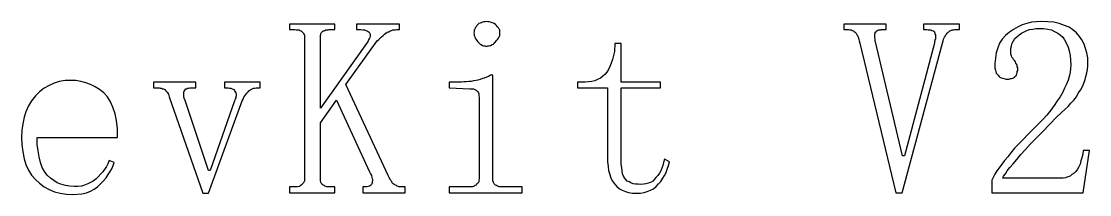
# Model space of a CAD drawing. Extents: x -171 to 209, y -140 to 140.
# Drawn here: x -99.42 to -75.95, y -95.68 to -91.87 of the extents above; entities that cross this region are included whole.
import ezdxf

# ---------------------------------------------------------------- set-up
doc = ezdxf.new("R2010")
doc.units = 0
doc.header["$MEASUREMENT"] = 0
doc.layers.get('0').update_dxf_attribs({"linetype": 'CONTINUOUS'})

msp = doc.modelspace()

# ---------------------------------------------------------------- linework, layer by layer
for points in [[(-91.92, -95.64), (-90.99, -95.64), (-90.99, -95.64), (-90.99, -95.51), (-90.99, -95.51), (-91.1, -95.51), (-91.1, -95.51), (-91.11, -95.51), (-91.11, -95.51), (-91.13, -95.51), (-91.13, -95.51), (-91.14, -95.5), (-91.14, -95.5), (-91.16, -95.49), (-91.16, -95.49), (-91.18, -95.48), (-91.18, -95.48), (-91.2, -95.47), (-91.2, -95.47), (-91.23, -95.46), (-91.23, -95.46), (-91.25, -95.44), (-91.25, -95.44), (-91.27, -95.42), (-91.27, -95.42), (-91.28, -95.39), (-91.28, -95.39), (-91.3, -95.37), (-91.3, -95.37), (-91.32, -95.34), (-91.32, -95.34), (-91.34, -95.3), (-91.34, -95.3), (-91.36, -95.26), (-91.36, -95.26), (-92.29, -93.26), (-92.29, -93.26), (-91.6, -92.3), (-91.6, -92.3), (-91.57, -92.27), (-91.57, -92.27), (-91.54, -92.24), (-91.54, -92.24), (-91.51, -92.21), (-91.51, -92.21), (-91.47, -92.18), (-91.47, -92.18), (-91.44, -92.15), (-91.44, -92.15), (-91.41, -92.13), (-91.41, -92.13), (-91.38, -92.11), (-91.38, -92.11), (-91.35, -92.1), (-91.35, -92.1), (-91.32, -92.08), (-91.32, -92.08), (-91.29, -92.07), (-91.29, -92.07), (-91.26, -92.06), (-91.26, -92.06), (-91.23, -92.06), (-91.23, -92.06), (-91.2, -92.06), (-91.2, -92.06), (-91.17, -92.05), (-91.17, -92.05), (-91.11, -92.05), (-91.11, -92.05), (-91.11, -91.93), (-91.11, -91.93), (-92.06, -91.93), (-92.06, -91.93), (-92.06, -92.05), (-92.06, -92.05), (-91.96, -92.05), (-91.96, -92.05), (-91.92, -92.06), (-91.92, -92.06), (-91.88, -92.06), (-91.88, -92.06), (-91.85, -92.07), (-91.85, -92.07), (-91.82, -92.08), (-91.82, -92.08), (-91.8, -92.09), (-91.8, -92.09), (-91.78, -92.11), (-91.78, -92.11), (-91.77, -92.12), (-91.77, -92.12), (-91.76, -92.15), (-91.76, -92.15), (-91.76, -92.18), (-91.76, -92.18), (-91.76, -92.21), (-91.76, -92.21), (-91.77, -92.24), (-91.77, -92.24), (-91.79, -92.28), (-91.79, -92.28), (-91.81, -92.32), (-91.81, -92.32), (-91.84, -92.36), (-91.84, -92.36), (-92.85, -93.78), (-92.85, -93.78), (-92.85, -92.22), (-92.85, -92.22), (-92.85, -92.2), (-92.85, -92.2), (-92.85, -92.18), (-92.85, -92.18), (-92.84, -92.16), (-92.84, -92.16), (-92.84, -92.14), (-92.84, -92.14), (-92.83, -92.12), (-92.83, -92.12), (-92.82, -92.11), (-92.82, -92.11), (-92.81, -92.1), (-92.81, -92.1), (-92.79, -92.08), (-92.79, -92.08), (-92.77, -92.08), (-92.77, -92.08), (-92.75, -92.07), (-92.75, -92.07), (-92.73, -92.06), (-92.73, -92.06), (-92.71, -92.06), (-92.71, -92.06), (-92.68, -92.06), (-92.68, -92.06), (-92.66, -92.05), (-92.66, -92.05), (-92.53, -92.05), (-92.53, -92.05), (-92.53, -91.93), (-92.53, -91.93), (-93.53, -91.93), (-93.53, -91.93), (-93.53, -92.05), (-93.53, -92.05), (-93.41, -92.05), (-93.41, -92.05), (-93.38, -92.06), (-93.38, -92.06), (-93.35, -92.06), (-93.35, -92.06), (-93.32, -92.06), (-93.32, -92.06), (-93.3, -92.07), (-93.3, -92.07), (-93.28, -92.08), (-93.28, -92.08), (-93.27, -92.08), (-93.27, -92.08), (-93.25, -92.1), (-93.25, -92.1), (-93.24, -92.11), (-93.24, -92.11), (-93.23, -92.12), (-93.23, -92.12), (-93.22, -92.14), (-93.22, -92.14), (-93.21, -92.16), (-93.21, -92.16), (-93.2, -92.18), (-93.2, -92.18), (-93.2, -92.2), (-93.2, -92.2), (-93.2, -92.22), (-93.2, -92.22), (-93.2, -95.33), (-93.2, -95.33), (-93.2, -95.36), (-93.2, -95.36), (-93.2, -95.38), (-93.2, -95.38), (-93.21, -95.4), (-93.21, -95.4), (-93.22, -95.41), (-93.22, -95.41), (-93.23, -95.43), (-93.23, -95.43), (-93.24, -95.44), (-93.24, -95.44), (-93.25, -95.46), (-93.25, -95.46), (-93.27, -95.47), (-93.27, -95.47), (-93.28, -95.48), (-93.28, -95.48), (-93.3, -95.49), (-93.3, -95.49), (-93.32, -95.5), (-93.32, -95.5), (-93.35, -95.51), (-93.35, -95.51), (-93.38, -95.51), (-93.38, -95.51), (-93.41, -95.51), (-93.41, -95.51), (-93.53, -95.51), (-93.53, -95.51), (-93.53, -95.64), (-93.53, -95.64), (-92.53, -95.64), (-92.53, -95.64), (-92.53, -95.51), (-92.53, -95.51), (-92.66, -95.51), (-92.66, -95.51), (-92.68, -95.51), (-92.68, -95.51), (-92.71, -95.51), (-92.71, -95.51), (-92.73, -95.5), (-92.73, -95.5), (-92.75, -95.49), (-92.75, -95.49), (-92.77, -95.48), (-92.77, -95.48), (-92.79, -95.47), (-92.79, -95.47), (-92.81, -95.46), (-92.81, -95.46), (-92.82, -95.44), (-92.82, -95.44), (-92.83, -95.43), (-92.83, -95.43), (-92.84, -95.41), (-92.84, -95.41), (-92.84, -95.4), (-92.84, -95.4), (-92.85, -95.38), (-92.85, -95.38), (-92.85, -95.36), (-92.85, -95.36), (-92.85, -95.33), (-92.85, -95.33), (-92.85, -94.1), (-92.85, -94.1), (-92.5, -93.6), (-92.5, -93.6), (-91.77, -95.18), (-91.77, -95.18), (-91.75, -95.22), (-91.75, -95.22), (-91.73, -95.26), (-91.73, -95.26), (-91.72, -95.3), (-91.72, -95.3), (-91.71, -95.33), (-91.71, -95.33), (-91.7, -95.36), (-91.7, -95.36), (-91.71, -95.39), (-91.71, -95.39), (-91.71, -95.42), (-91.71, -95.42), (-91.72, -95.44), (-91.72, -95.44), (-91.73, -95.46), (-91.73, -95.46), (-91.75, -95.48), (-91.75, -95.48), (-91.77, -95.49), (-91.77, -95.49), (-91.8, -95.5), (-91.8, -95.5), (-91.83, -95.51), (-91.83, -95.51), (-91.86, -95.51), (-91.86, -95.51), (-91.92, -95.51), (-91.92, -95.51), (-91.92, -95.64)], [(-89.17, -91.88), (-89.2, -91.87), (-89.2, -91.87), (-89.23, -91.88), (-89.23, -91.88), (-89.26, -91.88), (-89.26, -91.88), (-89.29, -91.89), (-89.29, -91.89), (-89.32, -91.9), (-89.32, -91.9), (-89.34, -91.91), (-89.34, -91.91), (-89.37, -91.92), (-89.37, -91.92), (-89.39, -91.94), (-89.39, -91.94), (-89.41, -91.96), (-89.41, -91.96), (-89.43, -91.99), (-89.43, -91.99), (-89.45, -92.01), (-89.45, -92.01), (-89.46, -92.04), (-89.46, -92.04), (-89.47, -92.06), (-89.47, -92.06), (-89.47, -92.09), (-89.47, -92.09), (-89.48, -92.12), (-89.48, -92.12), (-89.47, -92.15), (-89.47, -92.15), (-89.47, -92.18), (-89.47, -92.18), (-89.46, -92.21), (-89.46, -92.21), (-89.45, -92.24), (-89.45, -92.24), (-89.43, -92.27), (-89.43, -92.27), (-89.41, -92.29), (-89.41, -92.29), (-89.39, -92.32), (-89.39, -92.32), (-89.37, -92.34), (-89.37, -92.34), (-89.34, -92.37), (-89.34, -92.37), (-89.32, -92.38), (-89.32, -92.38), (-89.29, -92.4), (-89.29, -92.4), (-89.26, -92.41), (-89.26, -92.41), (-89.23, -92.41), (-89.23, -92.41), (-89.2, -92.42), (-89.2, -92.42), (-89.17, -92.41), (-89.17, -92.41), (-89.14, -92.41), (-89.14, -92.41), (-89.11, -92.4), (-89.11, -92.4), (-89.08, -92.38), (-89.08, -92.38), (-89.05, -92.37), (-89.05, -92.37), (-89.03, -92.34), (-89.03, -92.34), (-89, -92.32), (-89, -92.32), (-88.98, -92.29), (-88.98, -92.29), (-88.96, -92.27), (-88.96, -92.27), (-88.94, -92.24), (-88.94, -92.24), (-88.92, -92.21), (-88.92, -92.21), (-88.91, -92.18), (-88.91, -92.18), (-88.91, -92.15), (-88.91, -92.15), (-88.91, -92.12), (-88.91, -92.12), (-88.91, -92.09), (-88.91, -92.09), (-88.91, -92.06), (-88.91, -92.06), (-88.92, -92.04), (-88.92, -92.04), (-88.94, -92.01), (-88.94, -92.01), (-88.96, -91.99), (-88.96, -91.99), (-88.98, -91.96), (-88.98, -91.96), (-89, -91.94), (-89, -91.94), (-89.03, -91.92), (-89.03, -91.92), (-89.05, -91.91), (-89.05, -91.91), (-89.08, -91.9), (-89.08, -91.9), (-89.11, -91.89), (-89.11, -91.89), (-89.14, -91.88), (-89.14, -91.88), (-89.17, -91.88)], [(-79.6, -91.93), (-79.6, -92.05), (-79.6, -92.05), (-79.53, -92.05), (-79.53, -92.05), (-79.5, -92.06), (-79.5, -92.06), (-79.47, -92.06), (-79.47, -92.06), (-79.44, -92.06), (-79.44, -92.06), (-79.42, -92.07), (-79.42, -92.07), (-79.39, -92.08), (-79.39, -92.08), (-79.38, -92.08), (-79.38, -92.08), (-79.36, -92.1), (-79.36, -92.1), (-79.36, -92.11), (-79.36, -92.11), (-79.35, -92.13), (-79.35, -92.13), (-79.35, -92.15), (-79.35, -92.15), (-79.34, -92.16), (-79.34, -92.16), (-79.34, -92.18), (-79.34, -92.18), (-79.34, -92.2), (-79.34, -92.2), (-79.34, -92.22), (-79.34, -92.22), (-79.34, -92.23), (-79.34, -92.23), (-79.34, -92.25), (-79.34, -92.25), (-79.34, -92.26), (-79.34, -92.26), (-79.35, -92.28), (-79.35, -92.28), (-79.35, -92.3), (-79.35, -92.3), (-79.36, -92.32), (-79.36, -92.32), (-79.36, -92.35), (-79.36, -92.35), (-80.02, -94.83), (-80.02, -94.83), (-80.06, -94.83), (-80.06, -94.83), (-80.66, -92.29), (-80.66, -92.29), (-80.66, -92.26), (-80.66, -92.26), (-80.67, -92.23), (-80.67, -92.23), (-80.67, -92.2), (-80.67, -92.2), (-80.67, -92.18), (-80.67, -92.18), (-80.67, -92.15), (-80.67, -92.15), (-80.66, -92.13), (-80.66, -92.13), (-80.66, -92.11), (-80.66, -92.11), (-80.64, -92.1), (-80.64, -92.1), (-80.63, -92.08), (-80.63, -92.08), (-80.61, -92.07), (-80.61, -92.07), (-80.59, -92.06), (-80.59, -92.06), (-80.57, -92.06), (-80.57, -92.06), (-80.54, -92.06), (-80.54, -92.06), (-80.52, -92.05), (-80.52, -92.05), (-80.42, -92.05), (-80.42, -92.05), (-80.42, -91.93), (-80.42, -91.93), (-81.35, -91.93), (-81.35, -91.93), (-81.35, -92.05), (-81.35, -92.05), (-81.25, -92.05), (-81.25, -92.05), (-81.22, -92.06), (-81.22, -92.06), (-81.19, -92.06), (-81.19, -92.06), (-81.17, -92.07), (-81.17, -92.07), (-81.14, -92.08), (-81.14, -92.08), (-81.12, -92.09), (-81.12, -92.09), (-81.1, -92.11), (-81.1, -92.11), (-81.09, -92.12), (-81.09, -92.12), (-81.07, -92.15), (-81.07, -92.15), (-81.06, -92.17), (-81.06, -92.17), (-81.04, -92.2), (-81.04, -92.2), (-81.03, -92.23), (-81.03, -92.23), (-81.02, -92.27), (-81.02, -92.27), (-81.01, -92.3), (-81.01, -92.3), (-81, -92.35), (-81, -92.35), (-80.21, -95.64), (-80.21, -95.64), (-80.07, -95.64), (-80.07, -95.64), (-79.18, -92.35), (-79.18, -92.35), (-79.17, -92.3), (-79.17, -92.3), (-79.16, -92.26), (-79.16, -92.26), (-79.14, -92.22), (-79.14, -92.22), (-79.12, -92.19), (-79.12, -92.19), (-79.1, -92.16), (-79.1, -92.16), (-79.08, -92.13), (-79.08, -92.13), (-79.06, -92.11), (-79.06, -92.11), (-79.04, -92.1), (-79.04, -92.1), (-79.02, -92.08), (-79.02, -92.08), (-79, -92.07), (-79, -92.07), (-78.97, -92.06), (-78.97, -92.06), (-78.95, -92.06), (-78.95, -92.06), (-78.93, -92.06), (-78.93, -92.06), (-78.91, -92.05), (-78.91, -92.05), (-78.81, -92.05), (-78.81, -92.05), (-78.81, -91.93), (-78.81, -91.93), (-79.6, -91.93)], [(-76.37, -92.72), (-76.36, -92.83), (-76.36, -92.83), (-76.37, -92.91), (-76.37, -92.91), (-76.38, -92.99), (-76.38, -92.99), (-76.4, -93.08), (-76.4, -93.08), (-76.42, -93.16), (-76.42, -93.16), (-76.46, -93.25), (-76.46, -93.25), (-76.5, -93.34), (-76.5, -93.34), (-76.54, -93.43), (-76.54, -93.43), (-76.6, -93.53), (-76.6, -93.53), (-76.66, -93.62), (-76.66, -93.62), (-76.73, -93.72), (-76.73, -93.72), (-76.8, -93.82), (-76.8, -93.82), (-76.89, -93.93), (-76.89, -93.93), (-76.98, -94.03), (-76.98, -94.03), (-77.09, -94.14), (-77.09, -94.14), (-77.2, -94.25), (-77.2, -94.25), (-77.31, -94.36), (-77.31, -94.36), (-77.41, -94.47), (-77.41, -94.47), (-77.51, -94.57), (-77.51, -94.57), (-77.6, -94.66), (-77.6, -94.66), (-77.68, -94.76), (-77.68, -94.76), (-77.75, -94.85), (-77.75, -94.85), (-77.82, -94.93), (-77.82, -94.93), (-77.88, -95.01), (-77.88, -95.01), (-77.94, -95.09), (-77.94, -95.09), (-77.99, -95.16), (-77.99, -95.16), (-78.03, -95.23), (-78.03, -95.23), (-78.07, -95.3), (-78.07, -95.3), (-78.1, -95.36), (-78.1, -95.36), (-78.1, -95.64), (-78.1, -95.64), (-76.09, -95.64), (-76.09, -95.64), (-75.95, -94.71), (-75.95, -94.71), (-76.09, -94.71), (-76.09, -94.71), (-76.1, -94.79), (-76.1, -94.79), (-76.12, -94.87), (-76.12, -94.87), (-76.14, -94.94), (-76.14, -94.94), (-76.16, -95.01), (-76.16, -95.01), (-76.19, -95.07), (-76.19, -95.07), (-76.22, -95.12), (-76.22, -95.12), (-76.25, -95.17), (-76.25, -95.17), (-76.29, -95.21), (-76.29, -95.21), (-76.34, -95.24), (-76.34, -95.24), (-76.38, -95.27), (-76.38, -95.27), (-76.43, -95.29), (-76.43, -95.29), (-76.48, -95.31), (-76.48, -95.31), (-76.53, -95.32), (-76.53, -95.32), (-76.59, -95.32), (-76.59, -95.32), (-77.86, -95.32), (-77.86, -95.32), (-77.84, -95.27), (-77.84, -95.27), (-77.8, -95.22), (-77.8, -95.22), (-77.76, -95.16), (-77.76, -95.16), (-77.7, -95.08), (-77.7, -95.08), (-77.63, -95), (-77.63, -95), (-77.55, -94.91), (-77.55, -94.91), (-77.46, -94.8), (-77.46, -94.8), (-77.36, -94.69), (-77.36, -94.69), (-77.25, -94.56), (-77.25, -94.56), (-77.12, -94.43), (-77.12, -94.43), (-76.98, -94.29), (-76.98, -94.29), (-76.83, -94.14), (-76.83, -94.14), (-76.67, -93.97), (-76.67, -93.97), (-76.49, -93.8), (-76.49, -93.8), (-76.42, -93.74), (-76.42, -93.74), (-76.36, -93.67), (-76.36, -93.67), (-76.3, -93.6), (-76.3, -93.6), (-76.24, -93.53), (-76.24, -93.53), (-76.2, -93.45), (-76.2, -93.45), (-76.15, -93.38), (-76.15, -93.38), (-76.11, -93.3), (-76.11, -93.3), (-76.08, -93.23), (-76.08, -93.23), (-76.05, -93.15), (-76.05, -93.15), (-76.03, -93.08), (-76.03, -93.08), (-76.01, -93), (-76.01, -93), (-76, -92.93), (-76, -92.93), (-75.99, -92.85), (-75.99, -92.85), (-75.99, -92.78), (-75.99, -92.78), (-75.99, -92.67), (-75.99, -92.67), (-76.01, -92.56), (-76.01, -92.56), (-76.04, -92.47), (-76.04, -92.47), (-76.07, -92.37), (-76.07, -92.37), (-76.12, -92.28), (-76.12, -92.28), (-76.17, -92.2), (-76.17, -92.2), (-76.24, -92.12), (-76.24, -92.12), (-76.32, -92.06), (-76.32, -92.06), (-76.4, -92), (-76.4, -92), (-76.5, -91.96), (-76.5, -91.96), (-76.62, -91.92), (-76.62, -91.92), (-76.74, -91.89), (-76.74, -91.89), (-76.87, -91.88), (-76.87, -91.88), (-77.02, -91.87), (-77.02, -91.87), (-77.12, -91.88), (-77.12, -91.88), (-77.23, -91.89), (-77.23, -91.89), (-77.33, -91.92), (-77.33, -91.92), (-77.43, -91.95), (-77.43, -91.95), (-77.52, -91.99), (-77.52, -91.99), (-77.62, -92.05), (-77.62, -92.05), (-77.71, -92.11), (-77.71, -92.11), (-77.8, -92.18), (-77.8, -92.18), (-77.87, -92.26), (-77.87, -92.26), (-77.93, -92.35), (-77.93, -92.35), (-77.97, -92.45), (-77.97, -92.45), (-78, -92.56), (-78, -92.56), (-78.02, -92.68), (-78.02, -92.68), (-78.03, -92.8), (-78.03, -92.8), (-78.03, -92.85), (-78.03, -92.85), (-78.03, -92.9), (-78.03, -92.9), (-78.02, -92.94), (-78.02, -92.94), (-78.01, -92.97), (-78.01, -92.97), (-78, -93.01), (-78, -93.01), (-77.98, -93.03), (-77.98, -93.03), (-77.96, -93.05), (-77.96, -93.05), (-77.94, -93.08), (-77.94, -93.08), (-77.92, -93.1), (-77.92, -93.1), (-77.89, -93.11), (-77.89, -93.11), (-77.86, -93.12), (-77.86, -93.12), (-77.83, -93.13), (-77.83, -93.13), (-77.79, -93.14), (-77.79, -93.14), (-77.75, -93.14), (-77.75, -93.14), (-77.72, -93.14), (-77.72, -93.14), (-77.69, -93.13), (-77.69, -93.13), (-77.67, -93.13), (-77.67, -93.13), (-77.64, -93.12), (-77.64, -93.12), (-77.62, -93.11), (-77.62, -93.11), (-77.6, -93.1), (-77.6, -93.1), (-77.59, -93.08), (-77.59, -93.08), (-77.57, -93.07), (-77.57, -93.07), (-77.56, -93.05), (-77.56, -93.05), (-77.55, -93.02), (-77.55, -93.02), (-77.54, -93), (-77.54, -93), (-77.54, -92.97), (-77.54, -92.97), (-77.53, -92.95), (-77.53, -92.95), (-77.53, -92.92), (-77.53, -92.92), (-77.53, -92.89), (-77.53, -92.89), (-77.54, -92.87), (-77.54, -92.87), (-77.54, -92.84), (-77.54, -92.84), (-77.55, -92.82), (-77.55, -92.82), (-77.57, -92.79), (-77.57, -92.79), (-77.58, -92.76), (-77.58, -92.76), (-77.6, -92.73), (-77.6, -92.73), (-77.62, -92.71), (-77.62, -92.71), (-77.64, -92.68), (-77.64, -92.68), (-77.66, -92.66), (-77.66, -92.66), (-77.67, -92.63), (-77.67, -92.63), (-77.68, -92.59), (-77.68, -92.59), (-77.68, -92.56), (-77.68, -92.56), (-77.68, -92.53), (-77.68, -92.53), (-77.68, -92.46), (-77.68, -92.46), (-77.67, -92.41), (-77.67, -92.41), (-77.65, -92.35), (-77.65, -92.35), (-77.62, -92.3), (-77.62, -92.3), (-77.59, -92.25), (-77.59, -92.25), (-77.55, -92.21), (-77.55, -92.21), (-77.5, -92.17), (-77.5, -92.17), (-77.45, -92.13), (-77.45, -92.13), (-77.39, -92.1), (-77.39, -92.1), (-77.33, -92.07), (-77.33, -92.07), (-77.27, -92.05), (-77.27, -92.05), (-77.2, -92.04), (-77.2, -92.04), (-77.13, -92.03), (-77.13, -92.03), (-77.06, -92.03), (-77.06, -92.03), (-76.96, -92.03), (-76.96, -92.03), (-76.87, -92.04), (-76.87, -92.04), (-76.79, -92.06), (-76.79, -92.06), (-76.72, -92.09), (-76.72, -92.09), (-76.65, -92.13), (-76.65, -92.13), (-76.6, -92.17), (-76.6, -92.17), (-76.54, -92.22), (-76.54, -92.22), (-76.5, -92.28), (-76.5, -92.28), (-76.46, -92.36), (-76.46, -92.36), (-76.42, -92.44), (-76.42, -92.44), (-76.4, -92.52), (-76.4, -92.52), (-76.38, -92.62), (-76.38, -92.62), (-76.37, -92.72)], [(-86.24, -95.01), (-86.24, -94.93), (-86.24, -94.93), (-86.24, -93.33), (-86.24, -93.33), (-85.38, -93.33), (-85.38, -93.33), (-85.38, -93.21), (-85.38, -93.21), (-86.24, -93.21), (-86.24, -93.21), (-86.24, -92.36), (-86.24, -92.36), (-86.38, -92.36), (-86.38, -92.36), (-86.39, -92.53), (-86.39, -92.53), (-86.41, -92.62), (-86.41, -92.62), (-86.43, -92.71), (-86.43, -92.71), (-86.46, -92.79), (-86.46, -92.79), (-86.49, -92.86), (-86.49, -92.86), (-86.52, -92.93), (-86.52, -92.93), (-86.56, -92.99), (-86.56, -92.99), (-86.6, -93.04), (-86.6, -93.04), (-86.65, -93.08), (-86.65, -93.08), (-86.7, -93.12), (-86.7, -93.12), (-86.76, -93.15), (-86.76, -93.15), (-86.82, -93.18), (-86.82, -93.18), (-86.89, -93.19), (-86.89, -93.19), (-86.96, -93.2), (-86.96, -93.2), (-87.03, -93.21), (-87.03, -93.21), (-87.2, -93.21), (-87.2, -93.21), (-87.2, -93.33), (-87.2, -93.33), (-86.54, -93.33), (-86.54, -93.33), (-86.54, -94.85), (-86.54, -94.85), (-86.54, -94.96), (-86.54, -94.96), (-86.53, -95.06), (-86.53, -95.06), (-86.52, -95.15), (-86.52, -95.15), (-86.49, -95.24), (-86.49, -95.24), (-86.47, -95.32), (-86.47, -95.32), (-86.43, -95.38), (-86.43, -95.38), (-86.39, -95.44), (-86.39, -95.44), (-86.34, -95.5), (-86.34, -95.5), (-86.28, -95.55), (-86.28, -95.55), (-86.22, -95.58), (-86.22, -95.58), (-86.15, -95.61), (-86.15, -95.61), (-86.08, -95.63), (-86.08, -95.63), (-85.99, -95.65), (-85.99, -95.65), (-85.91, -95.65), (-85.91, -95.65), (-85.82, -95.65), (-85.82, -95.65), (-85.74, -95.63), (-85.74, -95.63), (-85.67, -95.61), (-85.67, -95.61), (-85.6, -95.58), (-85.6, -95.58), (-85.53, -95.55), (-85.53, -95.55), (-85.47, -95.5), (-85.47, -95.5), (-85.42, -95.44), (-85.42, -95.44), (-85.37, -95.39), (-85.37, -95.39), (-85.33, -95.32), (-85.33, -95.32), (-85.29, -95.26), (-85.29, -95.26), (-85.25, -95.19), (-85.25, -95.19), (-85.23, -95.12), (-85.23, -95.12), (-85.2, -95.04), (-85.2, -95.04), (-85.18, -94.96), (-85.18, -94.96), (-85.29, -94.9), (-85.29, -94.9), (-85.31, -94.97), (-85.31, -94.97), (-85.33, -95.04), (-85.33, -95.04), (-85.35, -95.1), (-85.35, -95.1), (-85.37, -95.16), (-85.37, -95.16), (-85.4, -95.21), (-85.4, -95.21), (-85.44, -95.26), (-85.44, -95.26), (-85.48, -95.3), (-85.48, -95.3), (-85.51, -95.34), (-85.51, -95.34), (-85.55, -95.38), (-85.55, -95.38), (-85.6, -95.41), (-85.6, -95.41), (-85.65, -95.43), (-85.65, -95.43), (-85.7, -95.44), (-85.7, -95.44), (-85.75, -95.45), (-85.75, -95.45), (-85.81, -95.46), (-85.81, -95.46), (-85.87, -95.45), (-85.87, -95.45), (-85.93, -95.45), (-85.93, -95.45), (-85.98, -95.44), (-85.98, -95.44), (-86.03, -95.42), (-86.03, -95.42), (-86.07, -95.4), (-86.07, -95.4), (-86.11, -95.38), (-86.11, -95.38), (-86.14, -95.35), (-86.14, -95.35), (-86.17, -95.31), (-86.17, -95.31), (-86.19, -95.27), (-86.19, -95.27), (-86.21, -95.22), (-86.21, -95.22), (-86.22, -95.16), (-86.22, -95.16), (-86.23, -95.09), (-86.23, -95.09), (-86.24, -95.01)], [(-98.22, -93.17), (-98.46, -93.17), (-98.46, -93.17), (-98.59, -93.19), (-98.59, -93.19), (-98.7, -93.23), (-98.7, -93.23), (-98.81, -93.28), (-98.81, -93.28), (-98.92, -93.34), (-98.92, -93.34), (-99.02, -93.42), (-99.02, -93.42), (-99.11, -93.51), (-99.11, -93.51), (-99.2, -93.62), (-99.2, -93.62), (-99.26, -93.73), (-99.26, -93.73), (-99.32, -93.86), (-99.32, -93.86), (-99.36, -93.98), (-99.36, -93.98), (-99.39, -94.12), (-99.39, -94.12), (-99.41, -94.26), (-99.41, -94.26), (-99.42, -94.42), (-99.42, -94.42), (-99.41, -94.58), (-99.41, -94.58), (-99.39, -94.74), (-99.39, -94.74), (-99.36, -94.89), (-99.36, -94.89), (-99.32, -95.02), (-99.32, -95.02), (-99.26, -95.14), (-99.26, -95.14), (-99.2, -95.25), (-99.2, -95.25), (-99.11, -95.35), (-99.11, -95.35), (-99.02, -95.43), (-99.02, -95.43), (-98.92, -95.51), (-98.92, -95.51), (-98.81, -95.57), (-98.81, -95.57), (-98.69, -95.62), (-98.69, -95.62), (-98.57, -95.65), (-98.57, -95.65), (-98.43, -95.67), (-98.43, -95.67), (-98.29, -95.68), (-98.29, -95.68), (-98.09, -95.66), (-98.09, -95.66), (-97.99, -95.64), (-97.99, -95.64), (-97.9, -95.6), (-97.9, -95.6), (-97.82, -95.56), (-97.82, -95.56), (-97.75, -95.51), (-97.75, -95.51), (-97.62, -95.38), (-97.62, -95.38), (-97.56, -95.31), (-97.56, -95.31), (-97.51, -95.24), (-97.51, -95.24), (-97.47, -95.17), (-97.47, -95.17), (-97.43, -95.11), (-97.43, -95.11), (-97.4, -95.04), (-97.4, -95.04), (-97.38, -94.97), (-97.38, -94.97), (-97.49, -94.93), (-97.49, -94.93), (-97.52, -95), (-97.52, -95), (-97.55, -95.06), (-97.55, -95.06), (-97.63, -95.18), (-97.63, -95.18), (-97.78, -95.33), (-97.78, -95.33), (-97.84, -95.38), (-97.84, -95.38), (-97.96, -95.44), (-97.96, -95.44), (-98.03, -95.47), (-98.03, -95.47), (-98.1, -95.49), (-98.1, -95.49), (-98.18, -95.5), (-98.18, -95.5), (-98.25, -95.5), (-98.25, -95.5), (-98.36, -95.49), (-98.36, -95.49), (-98.45, -95.48), (-98.45, -95.48), (-98.55, -95.45), (-98.55, -95.45), (-98.63, -95.42), (-98.63, -95.42), (-98.71, -95.37), (-98.71, -95.37), (-98.78, -95.32), (-98.78, -95.32), (-98.85, -95.25), (-98.85, -95.25), (-98.91, -95.17), (-98.91, -95.17), (-98.96, -95.08), (-98.96, -95.08), (-99, -94.97), (-99, -94.97), (-99.03, -94.85), (-99.03, -94.85), (-99.05, -94.72), (-99.05, -94.72), (-99.07, -94.58), (-99.07, -94.58), (-99.07, -94.42), (-99.07, -94.42), (-97.31, -94.42), (-97.31, -94.42), (-97.31, -94.23), (-97.31, -94.23), (-97.33, -94.05), (-97.33, -94.05), (-97.36, -93.9), (-97.36, -93.9), (-97.41, -93.76), (-97.41, -93.76), (-97.46, -93.64), (-97.46, -93.64), (-97.53, -93.53), (-97.53, -93.53), (-97.61, -93.44), (-97.61, -93.44), (-97.7, -93.37), (-97.7, -93.37), (-97.8, -93.31), (-97.8, -93.31), (-97.9, -93.26), (-97.9, -93.26), (-98, -93.22), (-98, -93.22), (-98.11, -93.19), (-98.11, -93.19), (-98.22, -93.17)], [(-89.37, -93.51), (-89.36, -93.54), (-89.36, -93.54), (-89.36, -95.33), (-89.36, -95.33), (-89.37, -95.36), (-89.37, -95.36), (-89.37, -95.38), (-89.37, -95.38), (-89.37, -95.4), (-89.37, -95.4), (-89.38, -95.41), (-89.38, -95.41), (-89.39, -95.43), (-89.39, -95.43), (-89.41, -95.44), (-89.41, -95.44), (-89.42, -95.46), (-89.42, -95.46), (-89.43, -95.47), (-89.43, -95.47), (-89.45, -95.48), (-89.45, -95.48), (-89.47, -95.49), (-89.47, -95.49), (-89.49, -95.5), (-89.49, -95.5), (-89.51, -95.51), (-89.51, -95.51), (-89.54, -95.51), (-89.54, -95.51), (-89.57, -95.51), (-89.57, -95.51), (-90.02, -95.51), (-90.02, -95.51), (-90.02, -95.64), (-90.02, -95.64), (-88.42, -95.64), (-88.42, -95.64), (-88.42, -95.51), (-88.42, -95.51), (-88.86, -95.51), (-88.86, -95.51), (-88.89, -95.51), (-88.89, -95.51), (-88.92, -95.51), (-88.92, -95.51), (-88.94, -95.5), (-88.94, -95.5), (-88.96, -95.49), (-88.96, -95.49), (-88.98, -95.48), (-88.98, -95.48), (-89, -95.47), (-89, -95.47), (-89.02, -95.46), (-89.02, -95.46), (-89.03, -95.44), (-89.03, -95.44), (-89.04, -95.43), (-89.04, -95.43), (-89.05, -95.41), (-89.05, -95.41), (-89.05, -95.4), (-89.05, -95.4), (-89.06, -95.38), (-89.06, -95.38), (-89.06, -95.36), (-89.06, -95.36), (-89.06, -95.33), (-89.06, -95.33), (-89.06, -93.05), (-89.06, -93.05), (-89.11, -93.05), (-89.11, -93.05), (-89.16, -93.08), (-89.16, -93.08), (-89.2, -93.1), (-89.2, -93.1), (-89.25, -93.12), (-89.25, -93.12), (-89.29, -93.13), (-89.29, -93.13), (-89.34, -93.15), (-89.34, -93.15), (-89.39, -93.16), (-89.39, -93.16), (-89.43, -93.17), (-89.43, -93.17), (-89.49, -93.18), (-89.49, -93.18), (-89.54, -93.19), (-89.54, -93.19), (-89.59, -93.19), (-89.59, -93.19), (-89.64, -93.2), (-89.64, -93.2), (-89.7, -93.2), (-89.7, -93.2), (-89.75, -93.21), (-89.75, -93.21), (-89.81, -93.21), (-89.81, -93.21), (-90.02, -93.21), (-90.02, -93.21), (-90.02, -93.33), (-90.02, -93.33), (-89.57, -93.35), (-89.57, -93.35), (-89.54, -93.35), (-89.54, -93.35), (-89.51, -93.35), (-89.51, -93.35), (-89.49, -93.35), (-89.49, -93.35), (-89.47, -93.36), (-89.47, -93.36), (-89.45, -93.37), (-89.45, -93.37), (-89.43, -93.38), (-89.43, -93.38), (-89.42, -93.39), (-89.42, -93.39), (-89.41, -93.4), (-89.41, -93.4), (-89.39, -93.42), (-89.39, -93.42), (-89.38, -93.44), (-89.38, -93.44), (-89.37, -93.46), (-89.37, -93.46), (-89.37, -93.49), (-89.37, -93.49), (-89.37, -93.51)], [(-95.43, -95.65), (-95.31, -95.65), (-95.31, -95.65), (-94.57, -93.62), (-94.57, -93.62), (-94.55, -93.58), (-94.55, -93.58), (-94.53, -93.54), (-94.53, -93.54), (-94.51, -93.51), (-94.51, -93.51), (-94.49, -93.48), (-94.49, -93.48), (-94.47, -93.45), (-94.47, -93.45), (-94.44, -93.42), (-94.44, -93.42), (-94.42, -93.4), (-94.42, -93.4), (-94.4, -93.38), (-94.4, -93.38), (-94.38, -93.37), (-94.38, -93.37), (-94.35, -93.35), (-94.35, -93.35), (-94.32, -93.34), (-94.32, -93.34), (-94.29, -93.34), (-94.29, -93.34), (-94.26, -93.33), (-94.26, -93.33), (-94.23, -93.33), (-94.23, -93.33), (-94.17, -93.33), (-94.17, -93.33), (-94.17, -93.21), (-94.17, -93.21), (-94.96, -93.21), (-94.96, -93.21), (-94.96, -93.33), (-94.96, -93.33), (-94.92, -93.33), (-94.92, -93.33), (-94.88, -93.33), (-94.88, -93.33), (-94.85, -93.34), (-94.85, -93.34), (-94.82, -93.34), (-94.82, -93.34), (-94.79, -93.35), (-94.79, -93.35), (-94.77, -93.36), (-94.77, -93.36), (-94.75, -93.37), (-94.75, -93.37), (-94.74, -93.39), (-94.74, -93.39), (-94.73, -93.41), (-94.73, -93.41), (-94.72, -93.42), (-94.72, -93.42), (-94.71, -93.44), (-94.71, -93.44), (-94.71, -93.45), (-94.71, -93.45), (-94.7, -93.46), (-94.7, -93.46), (-94.7, -93.47), (-94.7, -93.47), (-94.7, -93.49), (-94.7, -93.49), (-94.7, -93.51), (-94.7, -93.51), (-94.71, -93.53), (-94.71, -93.53), (-94.71, -93.55), (-94.71, -93.55), (-94.72, -93.57), (-94.72, -93.57), (-94.73, -93.6), (-94.73, -93.6), (-94.74, -93.62), (-94.74, -93.62), (-95.27, -95.15), (-95.27, -95.15), (-95.31, -95.15), (-95.31, -95.15), (-95.82, -93.61), (-95.82, -93.61), (-95.83, -93.59), (-95.83, -93.59), (-95.84, -93.57), (-95.84, -93.57), (-95.84, -93.55), (-95.84, -93.55), (-95.85, -93.53), (-95.85, -93.53), (-95.85, -93.5), (-95.85, -93.5), (-95.85, -93.48), (-95.85, -93.48), (-95.85, -93.46), (-95.85, -93.46), (-95.85, -93.45), (-95.85, -93.45), (-95.85, -93.43), (-95.85, -93.43), (-95.85, -93.42), (-95.85, -93.42), (-95.84, -93.41), (-95.84, -93.41), (-95.84, -93.4), (-95.84, -93.4), (-95.83, -93.39), (-95.83, -93.39), (-95.82, -93.37), (-95.82, -93.37), (-95.82, -93.36), (-95.82, -93.36), (-95.81, -93.35), (-95.81, -93.35), (-95.79, -93.35), (-95.79, -93.35), (-95.77, -93.34), (-95.77, -93.34), (-95.75, -93.34), (-95.75, -93.34), (-95.72, -93.33), (-95.72, -93.33), (-95.68, -93.33), (-95.68, -93.33), (-95.59, -93.33), (-95.59, -93.33), (-95.59, -93.21), (-95.59, -93.21), (-96.52, -93.21), (-96.52, -93.21), (-96.52, -93.33), (-96.52, -93.33), (-96.42, -93.33), (-96.42, -93.33), (-96.39, -93.33), (-96.39, -93.33), (-96.37, -93.34), (-96.37, -93.34), (-96.34, -93.34), (-96.34, -93.34), (-96.32, -93.35), (-96.32, -93.35), (-96.3, -93.35), (-96.3, -93.35), (-96.28, -93.36), (-96.28, -93.36), (-96.27, -93.37), (-96.27, -93.37), (-96.25, -93.39), (-96.25, -93.39), (-96.23, -93.41), (-96.23, -93.41), (-96.22, -93.43), (-96.22, -93.43), (-96.2, -93.45), (-96.2, -93.45), (-96.19, -93.47), (-96.19, -93.47), (-96.18, -93.5), (-96.18, -93.5), (-96.17, -93.53), (-96.17, -93.53), (-95.43, -95.65)]]:
    msp.add_lwpolyline(points)

doc.saveas('drawing.dxf')
